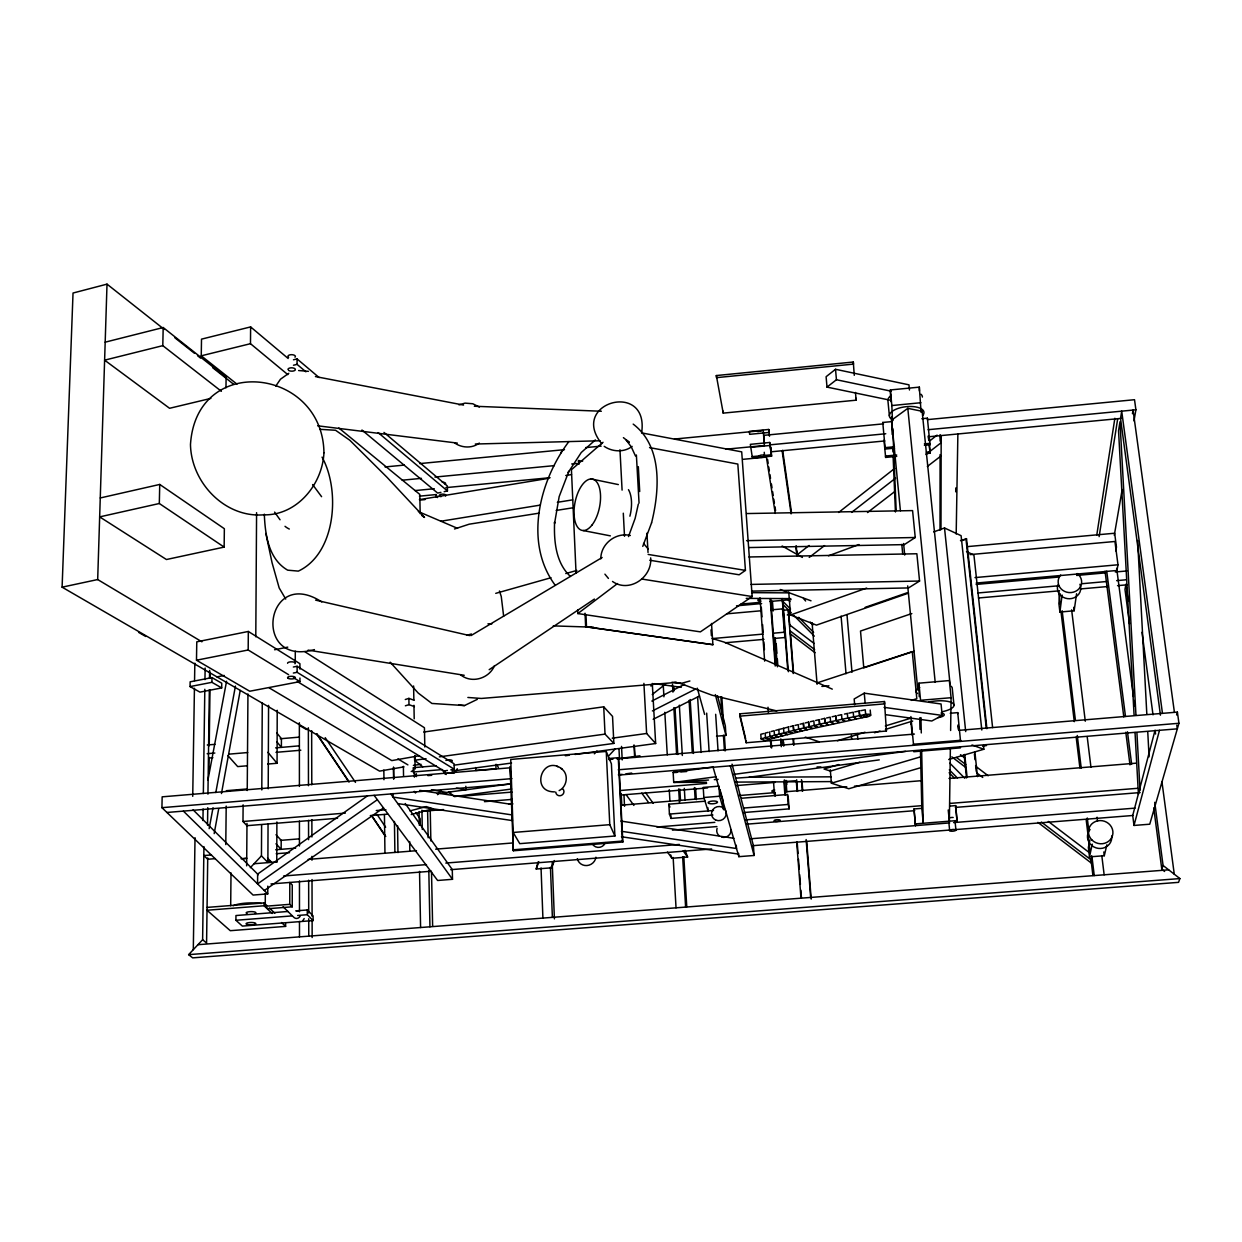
<?xml version="1.0" encoding="UTF-8"?>
<svg xmlns="http://www.w3.org/2000/svg" width="1242" height="1242" viewBox="0 0 1242 1242"><rect width="100%" height="100%" fill="white"/><g stroke="black" fill="none" stroke-linecap="round" stroke-linejoin="round"><path stroke-width="1.5" d="M292.243 906.815L289.759 904.331L289.79 882.457L292.258 885.003L292.243 906.815L267.822 908.725L265.26 906.256L265.307 893.51M295.27 662.234L295.285 651.181M940.023 530.039L940.085 454.588M940.101 441.05L940.101 434.638M276.764 861.87L276.888 821.971M267.682 764.063L277.059 763.271L277.214 710.269M272.153 913.491L264.065 905.76L206.979 910.246L230.282 930.693L285.613 926.392L285.613 923.629M940.986 529.651L941.172 435.569M510.245 767.789L162.159 796.836L161.926 807.673L253.089 895.063L267.76 893.898L267.791 886.136M268.055 823.679L267.884 862.476L261.457 855.862L261.612 824.843M268.21 788.763L268.567 705.347M639.708 491.537L638.326 466.682M255.79 636.804L256.582 512.682M261.798 789.943L262.264 702.677M264.065 905.76L264.08 902.918L207.026 907.405M288.625 674.701L248.183 649.985L248.322 631.464L196.779 641.835L196.484 660.216L249.72 691.235L299.943 681.61L299.943 678.039M287.818 374.618L250.48 343.692L250.62 326.91L201.515 339.144L201.251 355.817L236.974 384.135M246.661 865.845L246.987 823.368M247.236 790.533L247.95 693.983M295.705 910.867L307.271 909.967L313.093 915.882L313.108 920.586L242.361 926.097L235.902 920.275L235.949 915.54L288.004 911.473M337.545 818.261L246.972 825.682L242.982 821.49L243.121 804.847M225.78 844.56L226.199 806.074M230.686 905.744L231.012 872.893M221.697 687.928L221.744 683.224L211.978 677.589L190.135 681.842L190.057 686.578L199.946 692.136L221.697 687.928L211.916 682.324L190.057 686.578M224.15 547.101L159.318 503.507L99.671 516.889L166.444 559.521L224.15 547.101L224.352 528.719L159.737 484.442L100.26 497.964M225.982 387.815L226.106 377.32L163.183 327.531L105.182 342.171M202.958 820.558L203.114 808.977M203.346 793.529L204.821 689.279M204.961 679.638L205.132 668.056M1154.734 802.332L1163.071 865.472L1179.9 878.575L1178.549 882.348L192.665 957.861L188.629 954.648L202.617 939.728L203.936 846.594M207.523 825.076L207.756 807.688M207.942 794.15L209.355 689.745M209.51 678.148L209.619 670.416M207.725 857.943L206.576 943.02L202.617 939.728M208.873 772.866L209.075 757.387M209.23 745.79L209.991 689.714M210.146 678.116L210.224 672.31M211.916 682.324L211.978 677.589M950.378 747.87L949.354 821.195L948.22 809.986M950.627 730.498L951.077 697.709L949.338 680.569L918.909 683.178L919.22 696.653M192.727 796.339L194.435 688.27M194.559 680.554L194.839 663.181M193.302 949.664L195.025 837.698M955.735 491.816L955.781 487.951M956.185 534.029L957.877 433.97M159.318 503.507L159.737 484.442M221.386 391.292L162.795 345.649L163.183 327.531M955.672 805.608L957.147 822.297L955.672 805.608L949.99 806.074M957.722 713.762L957.737 712.629L950.254 713.265M960.423 746.799L960.392 747.87L913.77 751.721L913.739 750.665M201.903 641.803L97.683 579.548L107.014 284.139L73.03 293.034L62.1 587.171L379.586 771.127L403.945 766.857M651.569 522.882C659.58 490.543 662.824 446.639 633.187 424.112M1060.063 593.785L1058.852 603.317L1059.907 612.042L1074.144 610.785L1076.581 593.738M1059.907 612.042L1062.096 595.027M650.668 557.875C652.392 577.39 629.182 593.319 612.508 581.458M1096.764 535.147L1114.866 418.259M1099.123 536.637L1117.707 418.709M641.679 432.464C649.085 380.052 568.386 402.656 601.733 443.673M600.817 558.838C600.631 543.949 615.877 531.995 630.331 535.488M1132.44 413.71L1133.061 410.062L1174.42 712.38M1114.291 535.271L1122.178 489.519M1133.993 420.914L1135.902 409.798L1134.52 399.707L927.914 419.579M1115.782 550.889L1116.465 547.07L1114.648 533.237L967.828 546.573M970.002 554.6L1114.928 541.481L1117.986 564.784L1116.946 570.482L976.165 583.057M214.183 833.63L218.685 808.821M221.464 793.545L240.218 690.459M209.153 828.662L213.019 807.75M215.813 792.536L235.437 686.065M207.926 780.1L226.572 681.237M1089.917 840.104L1088.365 847.463L1089.498 856.871L1104.293 855.722L1106.886 844.793M1089.498 856.871L1092.246 844.141M1037.877 822.375L1091.671 863.314L1091.64 855.847M638.31 504.143L635.143 518.349L628.499 536.591M538.019 861.995L536.202 869.027L551.681 867.801L553.047 862.522M958.886 730.358L1177.4 712.116L1178.937 723.279L1149.75 824.207L1133.993 825.449L1159.485 730.312M1176.609 714.942L1177.4 712.116M1164.608 871.48L1161.813 869.307L1163.071 865.472M651.569 522.851L642.766 546.371M536.202 869.027L538.826 861.793M551.681 867.801L554.351 860.551M568.867 441.593C539.261 480.732 523.751 542.894 555.081 585.06M560.67 453.128L561.726 451.265M494.518 665.603C489.332 678.458 471.82 683.845 460.813 674.98M302.955 920.508L304.181 918.568M275.786 386.076L280.444 379.245L288.781 373.314M437.572 794.694L441.05 790.114M453.827 773.347L457.304 768.767M594.375 753.816L596.952 750.975M608.596 756.021L615.163 748.942M250.325 867.692L261.457 855.862M578.073 461.061L582.684 461.046M603.038 442.292L571.429 469.709L576.055 573.292M909.47 389.988L908.958 384.834L835.524 369.293L826.101 376.714L827.001 387.1L890.887 400.343M652.252 694.511L665.805 683.845M838.629 512.465L894.675 468.436M929.513 441.081L937.073 435.119M827.001 387.1L836.44 379.741L891.135 391.183M650.839 686.019L653.835 683.674M809.101 545.486L796.96 554.941L796.231 545.781M851.593 512.403L895.622 478.139M925.973 454.51L941.157 442.68L940.458 436.066M809.225 557.41L824.564 545.595M867.506 512.542L895.109 491.289M927.324 466.48L941.126 455.861M577.67 609.729L577.841 613.564L617.491 583.554M559.148 790.595C567.439 786.683 569.1 773.083 560.825 768.363M585.029 613.237L585.65 626.729L712.908 644.691L711.511 623.468M595.384 439.901L581.24 452.523L568.184 472.519L568.883 471.246L559.164 496.614L554.569 523.425L554.6 522.013C553.808 540.907 555.717 562.89 570.451 576.459M632.131 446.39C624.167 452.554 612.368 452.01 604.217 446.359M950.083 684.42L922.138 411.304L907.809 408.339L891.601 420.184L900.403 510.741M479.319 443.083C472.317 448.471 461.946 448.114 454.82 443.052M367.772 795.641L257.637 874.089L257.575 883.916L377.351 799.708M649.55 447.601L737.826 464.073L745.433 570.388L739.145 574.782L649.737 560.235M264.298 890.514L383.499 807.952M641.54 432.884L741.707 451.871L752.171 596.548L700.379 631.867L577.841 613.564M489.177 669.686L594.406 599.063M712.908 644.691L585.65 626.729M746.566 513.567L912.575 510.602L915.245 537.507L904.316 544.617L749.19 547.551M748.957 556.99L916.86 553.761L919.561 581.039L908.523 587.932L751.55 591.114M470.982 635.593L602.137 557.503M885.825 714.709L931.795 720.997L942.197 715.408L941.063 703.997L864.261 693.16L854.17 698.982L854.667 704.742M651.848 701.062L684.59 684.295M652.392 710.936L695.567 689.062M653.168 719.289L699.494 696.032M411.211 771.515L414.285 770.009M390.174 662.188L418.181 693.02L431.89 703.453L464.477 705.565L477.347 699.339M828.445 555.795L858.998 544.555M933.673 531.918L944.525 527.974L961.106 535.69L981.801 730.017M960.485 540.549L966.54 538.873L986.909 728.65M961.075 540.829L966.54 538.873M788.748 592.046L790.549 614.992L866.668 588.071M865.146 607.369L907.048 592.807M908.461 593.148L816.444 625.114L790.549 614.992M911.814 613.564L860.504 631.045L863.78 667.839L914.128 651.289M816.677 683.038L912.249 651.6L916.813 698.672L911.333 700.395M454.51 528.983L469.197 524.186L539.152 513.148M405.28 699.525L408.882 698.377L414.285 700.317M405.373 705.798L408.991 704.664L414.393 706.589M837.372 740.76L865.053 732.221M885.344 725.965L911.24 718.062M874.539 732.764L879.988 731.088M885.437 729.411L912.699 721.028M838.738 764.56L824.005 769L830.386 771.065L859.837 762.246M830.277 769.73L831.395 783.205L920.493 756.859M920.943 767.649L848.783 788.748L831.395 783.205M948.702 759.53L983.85 749.252L983.447 745.402M458.966 404.845L465.067 403.122L472.783 403.759L479.412 407.081M495.744 593.35L551.029 577.716M565.762 573.556L576.831 570.435M314.412 649.597C251.443 667.622 265.229 565.188 321.787 601.935M466.697 635.314L471.448 633.994M689.9 680.989L681.858 683.224L671.984 682.231M821.878 686.422L828.957 685.817M763.69 733.525L760.787 734.301L761.113 738.85L765.072 740.496L773.828 738.152L769.947 736.49L765.491 737.67L769.388 739.332L765.476 737.67L761.113 738.85M409.969 810.917L426.223 806.57L432.868 808.775L411.242 814.535M768.13 732.33L765.165 733.122L765.476 737.67M771.142 731.522L774.154 730.731L774.496 735.28L778.315 736.972L787.614 734.581L783.888 732.858L769.962 736.475L773.813 738.152L778.346 736.972L774.496 735.28M775.722 730.312L788.36 727.067M783.919 732.858L798.653 729.194L802.192 730.964L807.222 729.753L803.745 727.967L798.668 729.194L802.161 730.979L787.583 734.596L783.919 732.858L783.562 728.293M162.795 345.649L104.607 360.164L169.58 408.292L210.876 398.403M790.021 726.663L793.281 725.84L793.669 730.42L797.209 732.19L793.638 730.42L793.281 725.84M201.251 355.817L250.48 343.692M794.973 725.421L798.28 724.614L798.653 729.194M800.003 724.195L803.388 723.372L803.745 727.967L807.191 729.768L868.329 716.432L865.658 714.429L865.239 709.787L860.737 710.703M293.469 359.776L297.055 358.907L319.163 377.584M293.469 365.226L297.071 364.372L305.905 371.808M805.127 722.953L808.573 722.13L808.961 726.725L812.315 728.542L808.93 726.725L803.776 727.952L803.419 723.372M810.343 721.711L813.852 720.888L814.209 725.499L817.531 727.331L814.209 725.499L808.961 726.725M815.652 720.469L819.208 719.646L819.58 724.257L822.825 726.12L819.58 724.257L814.24 725.483M821.04 719.242L824.657 718.404L825.045 723.015L828.243 724.893L825.076 723.015L824.688 718.404M825.045 723.015L819.611 724.241L819.239 719.646M826.535 718L830.199 717.177L830.587 721.788L833.692 723.682L830.587 721.788L825.076 723.015M832.093 716.758L835.835 715.935L836.254 720.546L839.25 722.456L836.223 720.546L830.619 721.773M440.91 492.375L437.634 493.074L361.95 430.027M444.17 491.661L447.446 490.947L447.337 485.979L383.98 432.418M837.76 715.516L841.548 714.693M62.1 587.171L97.683 579.548M859.231 710.998L859.635 715.64L862.321 717.628L859.604 715.64L847.774 718.078L850.615 720.034L847.743 718.078L841.967 719.304L844.886 721.245L841.936 719.32L836.254 720.546L835.835 715.935M844.467 714.072L847.339 713.467M848.845 713.156L853.223 712.225L853.658 716.851L856.421 718.839L853.627 716.867M854.744 711.914L859.2 711.014L859.604 715.64M859.635 715.64L865.658 714.429M196.484 660.216L248.183 649.985M274.575 649.752L287.756 647.144M216.931 676.89L224.243 675.462M293.345 667.016L297.117 666.286L454.106 763.799L454.246 769.217L450.815 769.823M293.345 673.04L297.117 672.31L454.246 769.217M419.454 755.71L391.789 760.601L269.281 687.928M447.399 770.413L443.968 771.003L297.319 681.532M419.377 499.641L548.685 478.325M565.793 475.515L571.491 474.568M440.879 521.221L540.161 505.121M557.347 502.327L572.624 499.858M556.168 510.446L573.183 507.761M423.708 732.035L603.721 706.822L612.539 716.386L613.858 743.415L454.293 765.134M414.549 756.409L414.626 760.244L426.037 758.676M439.373 756.844L605.025 734.115L613.858 743.415M413.384 765.351L421.038 764.311M612.213 738.183L646.632 733.479L655.652 743.523L574.968 754.453M452.01 771.111L511.564 763.038M565.358 755.757L569.193 755.229M616.995 758.878L639.956 755.804M713.312 767.028L673.148 772.446L673.723 782.429L706.527 782.258M715.873 776.778L673.723 782.429L708.499 780.038M733.122 774.48L905.542 751.394M510.198 783.904L446.437 792.412L431.471 789.788M511.626 789.012L454.463 796.603L448.874 792.086M618.345 774.837L622.164 774.325M625.968 773.828L631.681 773.067M735.543 778.175L749.066 777.244L879.274 759.887M982.655 746.085L986.49 745.573M716.355 375.55L853.301 362.027L853.487 364.108L716.494 377.646L716.355 375.55L723.217 413.12L856.095 400.188L855.49 392.456M890.824 401.585L890.328 389.957L919.328 387.131L921.083 412.328M892.486 421.054L891.849 405.544L920.927 402.718M768.705 429.468L749.407 431.331L749.625 434.327L768.938 432.464L768.705 429.468L769.512 436.221M385.051 466.945L404.349 465.082M419.78 463.592L564.489 449.651M585.727 447.601L601.159 446.111M674.468 439.047L763.225 430.493L764.373 445.521L725.84 449.216M882.814 423.91L882.752 422.466L892.051 421.581M921.828 418.709L927.401 418.181L930.01 444.776L924.405 445.319M883.512 423.848L763.783 435.352L764.42 443.689M884.801 440.941L771.142 451.793L769.714 442.478L750.354 444.341L752.404 458.003L771.577 456.171L770.894 447.337M770.319 444.807L885.763 433.753M928.1 429.701L1135.902 409.798M402.175 480.204L421.442 478.356M434.933 477.068L554.382 465.626M571.724 463.965L577.499 463.421M750.587 447.353L769.947 445.49L771.577 456.171M929 436.734L1121.464 418.352M752.171 456.621L759.84 455.892M763.69 455.519L771.36 454.789M414.999 490.574L434.296 488.727M445.862 487.625L550.082 477.704M743.042 459.323L766.205 457.118M894.504 446.747L885.158 447.632L885.22 449.045L894.551 448.16M924.39 443.891L929.994 443.363L930.01 444.776M419.423 496.163L436.035 494.58L437.448 497.561M421.348 499.952L425.043 499.595M896.693 454.991L885.562 456.031L885.639 457.429L896.74 456.373M926.361 452.166L930.072 451.824L929.28 444.108M926.377 453.563L930.072 453.221L930.072 451.824M974.986 577.592L1117.986 564.784M740.869 604.078L760.166 602.354M769.807 601.501L791.014 599.607M736.522 605.817L761.641 603.565M976.15 584.423L1059.255 577.002M1076.643 575.45L1105.628 572.857M1115.3 571.988L1126.898 570.963M726.601 613.843L761.33 610.753M770.971 609.884L782.538 608.859L783.438 614.247M782.708 610.334L788.654 609.806M977.733 592.993L1058.758 585.774M1081.922 583.724L1106.995 581.489M1116.636 580.635L1126.292 579.781M787.273 614.961L791.138 614.619M978.479 597.992L1059.597 590.804M1080.835 588.91L1107.88 586.519M1117.536 585.65L1127.193 584.796M712.955 638.512L763.116 634.088M772.772 633.249L784.339 632.225L785.223 637.488L773.626 638.512M725.328 642.751L763.97 639.366M207.274 744.998L214.959 744.331M280.195 738.757L299.384 737.127M207.166 753.692L214.85 753.04M275.631 747.87L299.384 745.837M228.652 754.173L247.686 752.543M209.06 758.024L212.894 757.698M275.972 752.341L300.828 750.23M739.72 713.824L884.459 701.528L884.677 703.857L739.875 716.137L739.72 713.824L745.635 738.726M951.077 697.709L920.57 700.286L918.909 683.178M247.065 765.802L237.688 766.593L227.969 755.695M716.525 736.195L725.965 735.404L725.328 725.825L717.581 695.846M436.361 765.74L413.229 767.68L413.307 771.996L416.396 776.576L416.349 773.719M606.251 751.426L510.741 759.436L513.163 832.466L519.777 843.66L614.899 836.021L611.39 763.783L606.251 751.426L609.775 824.672L614.899 836.021M739.875 716.137L746.209 742.747L886.415 731.026L884.459 701.528M413.307 771.996L442.23 769.574L445.148 774.17L445.086 771.313M608.611 758.505L618.268 757.698L618.687 758.738L622.847 842.014L513.35 850.77L510.043 766.733L511.114 783.205M226.355 790.688L247.406 788.934M608.859 759.561L612.896 759.219M618.532 758.753L914.407 734.069M427.9 775.613L431.735 775.287M161.926 807.673L511.89 778.625M618.221 769.807L1178.937 723.279M166.94 812.47L510.819 784.013M618.997 775.055L1177.323 728.837L1176.811 725.142M437.091 793.622L450.582 792.505M461.698 796.231L511.968 792.086M242.982 821.49L345.354 813.091M376.264 810.545L385.92 809.753M484.427 801.664L511.471 799.444M619.649 790.564L706.574 783.423M370.318 815.575L387.659 814.147M422.358 811.305L443.549 809.567M509.08 804.195L512.946 803.884M620.876 795.035L707.598 787.925M736.522 785.565L775.07 782.398M784.696 781.622L796.262 780.675M719.615 796.231L718.963 786.139L703.22 787.428L703.857 797.504L719.615 796.231L723.527 809.691L722.875 799.77L719.941 789.539M620.984 805.189L703.95 798.42M738.695 795.594L775.35 792.598M784.991 791.822L846.749 786.776M854.465 786.155L921.999 780.644M949.012 778.439L1136.166 763.178M712.924 815.031L671.022 818.416L669.422 814.069L668.864 804.164L705.208 801.199M741.567 798.249L787.49 794.507L788.375 798.979L789.136 808.868L743.415 812.563M280.335 840.384L299.431 838.847M669.422 814.069L713.498 810.498M744.16 808.014L788.235 804.443L789.136 808.868M211.45 854.946L203.812 855.567L207.709 859.262L215.316 858.641M275.693 849.761L295.612 848.146M513.163 832.466L609.775 824.672M276.205 853.735L289.526 852.664M241.088 858.719L246.894 858.253M656.909 827.001L714.818 822.344M745.697 819.86L921.331 805.716M950.285 803.388L1137.517 788.313M914.003 808.961L915.478 825.619L914.003 808.961L921.58 808.356M254.036 863.749L277.23 861.886M308.14 859.402L416.458 850.692M435.647 849.155L512.93 842.945M672.434 830.137L716.882 826.567M746.706 824.176L914.795 810.669M955.362 807.409L1140.125 792.567M512.791 849.838L622.428 841.051L622.847 842.014M915.416 823.896L957.194 820.558M283.595 875.998L426.472 864.603M445.785 863.066L679.405 844.451M750.851 838.754L949.726 822.903M953.592 822.592L1135.079 808.123M270.973 883.947L431.393 871.216M450.722 869.679L711.635 848.954M752.233 845.724L951.294 829.92M955.16 829.609L1132.983 815.482M667.466 852.059L671.953 858.269L687.618 857.042L685.103 850.304M405.218 803.527L452.274 869.555L452.507 879.305L437.619 880.485L374.09 795.33M713.11 767.261L738.85 856.669L754.096 855.474L753.413 845.631L732.019 764.156M265.26 906.256L289.759 904.331M235.902 920.275L291.854 915.913M297.645 915.463L307.286 914.717L313.108 920.586M197.959 944.696L1168.675 869.835M188.629 954.648L1179.9 878.575M676.471 682.432L481.337 698.454L467.877 697.461M676.999 772.182L673.148 772.446L676.999 772.431M680.864 771.919L686.64 771.515M714.29 779.634L718.155 779.371M600.057 440.77L475.313 444.031M750.944 584.423L919.561 581.039M746.582 540.658L915.245 537.507M817.05 766.951L820.853 766.935M749.066 777.244L831.224 776.824M735.481 782.103L831.969 781.591M751.627 592.667L788.344 592.869M746.24 598.38L790.766 598.613M487.966 623.81L491.801 623.934M553.249 625.89L593.552 627.194M474.351 406.243L601.345 411.242M319.955 429.328L335.557 430.26L349.778 440.211L387.085 477.363L424.516 517.433L421.643 515.399M298.608 370.535L308.451 371.342M562.222 769.124C542.242 753.599 529.744 792.21 554.584 791.868M458.903 704.928L464.477 705.565M317.642 425.804L457.32 443.083M674.825 682.417L680.585 683.209M654.441 683.659L681.253 687.323M884.056 707.35L942.197 715.408M397.782 803.59L512.496 820.605M621.466 836.751L738.09 854.046M512.046 814.923L393.093 797.1L393.046 793.498M621.388 831.286L736.506 848.534L736.273 845.212M419.765 790.393L511.704 804.412M620.891 821.071L733.913 838.303M641.85 579.051L752.171 596.548M308.125 650.125L464.229 675.275M648.138 554.429L745.433 570.388M456.373 788.127L465.905 789.803L465.812 786.279M315.437 376.559L463.53 405.078M583.15 530.551L610.365 535.861M591.192 478.946L618.345 484.582M315.623 600.134L469.662 635.593M776.871 710.936L711.961 695.178L678.598 682.805M712.023 638.419L724.474 642.207L832.295 689.124M805.282 737.111L819.285 741.831M971.974 744.967L983.85 749.252M780.255 589.515L811.01 600.802M418.368 511.58L457.537 528.347M779.153 734.084L782.926 735.776L779.169 734.069L778.827 729.504M966.493 551.603L973.93 555.019L992.606 727.61M788.717 731.647L792.38 733.385L788.748 731.631L788.391 727.067M556.82 766.174L557.891 766.764M782.149 545.983L802.379 557.425M138.623 632.364L145.718 636.478M300.812 726.26L306.479 729.535M397.921 758.924L407.904 764.886M293.469 677.666L299.943 681.61M248.322 631.464L299.927 663.694L299.927 669.065M305.082 651.895L424.438 727.734L424.826 747.016M789.477 624.757L814.131 643.48M960.485 754.701L965.112 758.21M975.886 766.407L988.213 775.769M1048.295 821.428L1089.902 853.037M814.612 649.535L789.943 630.765L790.471 634.01L815.062 652.733M956.511 757.496L965.764 764.529M976.554 772.741L982.732 777.445M1041.339 822.033L1092.23 860.753M951.822 756.859L965.655 767.385M107.014 284.139L164.332 329.456M174.889 337.808L194.513 353.318M197.525 355.693L200.536 358.084M212.615 367.632L233.729 384.321M623.406 437.65L629.259 442.338L626.775 440.336M414.626 760.244L422.746 766.857M338.802 427.978L419.796 494.409L420.184 513.707M378.158 432.62L447.446 490.947M250.62 326.91L288.191 358.503M281.577 922.527L285.613 926.392M264.08 902.918L266.782 905.496M269.467 908.088L274.855 913.274M183.381 811.104L267.76 893.898M283.052 906.707L294.106 917.574A3.943 3.648 -44.4 0 0 300.3 915.866M193.069 809.8L258.289 874.741M787.242 598.815L789.959 601.547M810.281 622.102L812.998 624.835M949.866 763.193L964.77 778.268M790.549 609.077L782.398 600.833L782.988 604.435L791.17 612.71M798.684 617.321L813.619 632.426M949.307 769.807L957.458 778.051M793.886 615.473L814.317 636.152M949.136 772.726L954.57 778.253M267.542 858.051L271.486 862.134M275.988 843.784L281.158 849.311L281.189 840.322L276.019 834.717M803.45 598.458L805.639 601.004M267.853 752.31L277.059 763.271M643.542 543.422L648.246 549.088M604.916 574.146L608.425 578.43M276.873 741.831L281.391 747.373L281.422 738.664L276.888 733.059M625.937 439.699L631.293 446.903L635.469 455.985M312.611 484.566L321.585 496.691M390.811 793.948L452.507 879.305M626.061 794.585L633.901 805.453M641.803 793.11L648.51 802.472M683.147 850.801L687.618 857.042M645.421 792.474L653.199 803.341M274.591 512.108L280.04 519.777M415.822 812.578L420.184 818.742L420.293 824.564M325.202 737.686L355.491 782.382M377.025 814.41L385.641 827.219M316.772 733.68L348.039 780.255M371.746 815.59L385.765 836.471M316.586 733.82L349.033 782.149M371.746 815.994L384.725 835.323M322.066 457.149C340.401 490.078 336.178 553.358 298.328 571.118L287.678 570.171C268.381 559.071 265.136 534.402 264.313 514.157M285.722 599.063L279.171 587.932L272.06 562.719L265.866 533.486M496.66 764.482L498.415 767.587M670.696 854.915L671.953 858.269M668.864 804.164L669.919 807.098M499.455 590.99L501.256 596.471L503.647 616.203M703.857 797.504L708.049 810.948L707.831 807.642M697.29 688.177L704.649 714.461M730.327 765.848L754.096 855.474M715.33 694.588L725.965 735.404M767.572 459.416L768.161 463.204M768.751 466.992L769.341 470.78M769.947 474.568L770.537 478.356M771.422 484.038L772.027 487.827M772.617 491.615L773.207 495.403M773.797 499.191L774.403 502.963M774.992 506.752L775.582 510.54M766.252 456.14L775.272 513.412M782.677 450.287L791.558 512.899M796.991 551.184L797.504 554.786M782.118 450.753L791.107 513.877M795.749 546.402L797.1 555.966M1162.465 713.374L1121.697 411.149L1120.532 418.445L1160.447 715.159M1142.003 632.271L1153.011 714.833M1155.572 734.038L1155.06 730.203L1132.704 815.513L1133.993 825.449M1161.984 782.041L1174.28 874.197M1128.248 601.407L1125.966 584.19L1124.973 589.36L1129.521 623.872M1153.74 807.952L1161.813 869.307M1116.667 568.339L1133.418 696.467M1133.915 700.302L1134.676 706.03M1106.715 571.149L1125.485 716.463M1127.457 731.771L1131.648 764.265M1105.038 571.211L1123.808 716.929M1125.795 732.268L1129.987 764.87M1073.709 607.307L1074.144 610.785M1103.828 851.95L1104.293 855.722M1071.629 609.869L1085.291 721.214M1087.185 736.584L1090.957 767.292M1097.074 817.205L1097.555 821.055M1101.794 855.614L1104.154 874.803M1062.143 610.707L1075.401 720.096M1077.264 735.466L1081.223 768.084M1087.278 817.997L1088.66 829.501M1091.92 856.375L1094.249 875.579M1091.066 858.424L1091.671 863.314M1058.479 590.897L1060.109 604.357M1061.041 612.042L1074.299 721.664M1076.162 737.049L1079.888 767.804M1086.176 819.736L1089.902 850.491M1091.066 860.116L1092.913 875.501M965.95 538.593L986.303 728.417M974.861 751.658L977.485 776.607M974.411 753.972L975.017 759.747M975.622 765.522L976.228 771.298M944.525 527.974L965.702 731.6M964.723 754.422L967.114 777.445M964.134 754.826L966.524 777.911M957.737 712.629L960.563 741.396L960.594 740.31L913.538 744.222L913.569 745.293L910.883 716.572M928.488 436.408L928.876 440.258M958.156 724.816L958.731 730.312M928.302 435.895L928.69 439.746M929.094 443.596L930.072 453.221M958.141 725.902L958.513 729.566M953.996 705.301L952.257 688.301A18.164 5.915 -5.4 0 0 950.906 686.143M955.067 821.536L955.936 830.091A3.152 0.854 -5 0 1 951.217 831.208A3.152 0.854 -5 0 1 951.248 829.718A3.152 0.854 -5 0 1 955.936 830.091M907.809 408.339L935.195 682.246M948.81 822.033L949.664 830.587M890.328 389.957L891.849 405.544M903.586 543.499L904.704 555.05M907.7 585.882L917.807 689.931M889.381 415.868L887.89 400.39A17.341 7.545 -6.5 0 1 891.259 395.422M901.801 544.431L902.701 553.87M882.752 422.466L885.22 449.045M883.978 440.134L885.639 457.429M912.202 735.28L911.116 723.217L911.147 724.303M855.909 398.154L856.095 400.188M886.214 728.759L886.415 731.026M870.207 710.02L870.673 715.221A3.695 1.18 -4.8 0 1 864.96 716.572A3.695 1.18 -4.8 0 1 865.348 714.492A3.695 1.18 -4.8 0 1 870.673 715.221M835.524 369.293L836.44 379.741M864.261 693.16L865.115 702.817M846.997 614.806L851.996 672.248M857.337 733.525L857.834 739.269M841.082 616.125L846.035 673.723M851.329 735.171L851.67 739.006M847.37 713.451L847.743 718.078M841.579 714.693L841.936 719.32M812.082 622.692L817.096 684.295M808.573 722.13L808.93 726.725M789.943 626.418L788.251 609.838L793.203 673.537M790.549 634.15L793.56 672.822M802.006 781.14L802.751 790.812M806.679 841.098L811.197 899.115M801.478 779.697L802.379 791.278M806.136 839.545L810.653 897.438M783.128 604.124L788.344 671.705M793.56 739.285L793.995 745.076M796.681 779.821L797.581 791.418M782.227 598.566L787.723 669.795M793.064 739.099L793.498 744.874M796.324 781.451L797.069 791.076M769.714 442.478L769.947 445.49M782.538 608.859L784.339 632.225M797.162 841.859L798.047 853.456M798.482 859.247L799.227 868.919M799.677 874.725L800.407 884.397M800.857 890.188L801.447 897.919M796.712 842.231L800.981 898.183M764.249 452.274L764.529 455.954M776.188 643.62L776.918 653.261M777.352 659.052L777.787 664.843M783.624 742.048L783.919 745.914M786.543 780.659L786.838 784.525M787.49 794.507L788.235 804.443M772.446 601.376L773.176 611.002M775.21 637.938L777.399 666.814M782.91 739.937L783.345 745.712M785.969 780.364L786.838 791.899M770.708 598.597L775.645 664.175M781.311 739.409L781.746 745.184M784.354 779.898L785.518 795.33M770.164 598.784L775.225 666.023M780.706 739.006L781.28 746.69M783.888 781.265L784.897 794.709M761.299 607.214L762.014 616.855M762.588 624.571L763.147 632.271M763.861 641.912L764.435 649.628M771.251 742.188L771.67 747.963M774.946 792.318L775.225 796.169M853.301 362.027L854.263 375.332M759.98 597.775L764.653 661.132M768.037 707.226L768.456 712.986M770.444 739.875L771.003 747.544M773.549 782.118L774.542 795.563M769.636 731.926L769.947 736.49M723.077 411.086L723.217 413.12M746.054 740.496L746.209 742.747M738.617 853.394L738.85 856.669M721.804 696.84L723.589 723.807M724.365 735.373L725.39 750.789M720.872 696.824L722.021 714.119M723.418 735.248L724.443 750.618M711.014 629.865L711.387 635.64M715.671 714.305L718.062 750.82M706.667 713.125L709.135 751.612M697.6 696.871L701.093 752.435M690.164 699.541L693.486 753.444M695.613 788.111L696.327 799.662M689.093 700.457L692.291 752.699M694.433 787.537L695.147 799.149M679.343 705.177L682.339 755.478M684.311 788.36L685.01 799.972M673.785 687.043L674.018 690.894M675.043 708.235L677.775 754.499M679.824 789.198L680.507 800.764M683.814 856.654L686.764 906.769M672.496 684.373L672.947 692.12M673.863 707.614L676.595 754.096M678.66 788.949L679.452 802.518M682.65 856.732L685.615 907.095M663.259 685.18L663.927 696.793M664.812 712.287L667.264 754.872M669.267 789.726L669.935 801.338M670.82 815.14L671.022 818.416M673.148 857.492L676.036 907.824M646.942 533.16L648.029 552.488M652.298 683.457L655.652 743.523M1135.964 715.252L1119.989 421.768L1118.545 430.819L1134.086 715.113M1136.911 732.64L1140.063 790.564M1135.033 732.516L1138.417 794.399M636.385 454.991L639.056 503.134M643.899 683.348L646.632 733.479M1137.61 540.472L1146.832 714.352M1147.748 731.74L1149.083 756.859M619.96 449.744L622.087 490.109M623.298 513.194L624.509 536.265M634.445 746.1L635.05 757.449M633.994 744.905L634.584 756.269M621.528 746.411L622.211 759.933M623.95 794.678L624.54 806.275M618.997 749.112L619.479 758.769M621.217 793.529L621.792 805.127M618.268 757.698L622.428 841.051M603.721 706.822L605.025 734.115M578.881 460.363L579.051 464.213M585.945 614.542L586.472 626.108M891.477 417.079L892.206 434.498M892.765 448.067L892.936 451.933M893.091 455.814L895.451 511.983M892.812 428.8L896.165 510.214M552.224 862.817L554.398 918.894M550.439 867.195L552.38 917.372M541.046 867.941L542.909 918.102M511.626 798.653L512.325 819.875M512.837 835.323L513.35 850.77M495.837 764.389L495.977 768.782L475.764 770.459L475.686 767.54M919.701 717.829L919.98 729.38M920.462 750.572L921.812 808.34L923.241 823.275L921.657 750.246M436.035 494.58L436.097 497.235M920.943 717.581L921.285 732.951M430.229 809.908L430.865 840.958M431.517 871.993L432.635 926.315M427.605 810.653L428.148 837.76M428.816 870.658L429.949 926.811M421.923 810.172L422.296 829.439M419.051 811.709L419.315 825.262M419.532 871.403L420.588 927.526M919.328 387.131L919.391 390.966M413.602 685.988L413.85 699.494M413.959 705.285L414.207 718.808M414.875 755.478L415.123 769M414.347 773.58L414.409 777.15M408.882 698.377L408.991 704.664M409.658 841.548L409.829 851.236M403.386 766.361L403.541 776.017M397.549 825.666L397.968 852.617M393.621 767.308L393.792 778.92M394.428 821.474L394.894 852.431M393.435 767.292L393.605 778.858M383.84 770.071L383.964 779.728M384.43 814.55L384.958 853.223M927.401 418.181L927.417 419.625M311.649 730.653L311.789 784.804M311.866 819.596L311.913 836.999M311.959 856.343L311.959 860.209M312.006 879.538L312.099 916.27M312.115 920.151L312.146 937.539M308.358 727.781L308.466 785.658M308.544 820.388L308.575 839.685M308.653 880.205L308.715 913.01M308.73 918.785L308.761 936.158M307.271 909.967L307.286 914.717M299.369 722.766L299.415 786.419M299.431 821.133L299.446 846.035M299.462 880.935L299.477 911.799M299.477 921.44L299.493 936.872M297.055 358.907L297.071 364.372M297.117 666.286L297.117 672.31M595.927 857.213A9.563 9.144 -29.5 0 1 577.313 858.688M1111.683 835.99A12.218 11.473 16.4 0 1 1096.298 847.944A12.218 11.473 16.4 0 1 1090.072 829.501M1079.919 584.283A11.69 10.681 5 0 1 1069.61 598.753A11.69 10.681 5 0 1 1057.842 584.935M1077.202 573.54A11.768 10.743 4.8 0 1 1079.096 588.677A11.768 10.743 4.8 0 1 1062.562 590.167A11.768 10.743 4.8 0 1 1060.715 575.015M247.158 913.646A4.89 1.242 -0.6 0 1 247.562 912.016A4.89 1.242 -0.6 0 1 254.005 911.83A4.89 1.242 -0.6 0 1 255.262 913.429M242.268 858.874A20.384 5.527 -0.5 0 1 246.04 858.455M267.589 860.287A20.384 5.527 -0.5 0 1 271.066 862.212M233.201 905.713A20.524 5.216 -0.6 0 1 261.363 903.493M731.057 829.889A7.188 6.909 -15.2 0 1 721.571 837.077M719.149 835.757A7.188 6.909 -15.2 0 1 717.115 828.352M605.382 842.604A7.157 6.831 -27.6 0 1 592.279 843.66M296.791 910.898A3.943 3.648 -44.4 0 1 298.251 911.085M562.642 788.779A4.13 3.897 -27.8 0 1 561.586 795.315A4.13 3.897 -27.8 0 1 555.795 792.132M289.308 529.03A23.955 21.052 -33.8 0 1 285.023 526.313M757.899 431.642A2.763 1.18 -4.7 0 1 760.849 431.098M917.512 693.533A18.164 5.915 -5.4 0 1 919.732 687.447M928.845 702.009A18.211 5.806 -5.4 0 1 952.614 703.158A18.211 5.806 -5.4 0 1 942.771 711.604M950.037 817.733A3.136 0.869 -5 0 1 953.173 817.484M893.153 420.06A17.388 7.468 -6.4 0 1 893.759 410.326A17.388 7.468 -6.4 0 1 915.82 406.941A17.388 7.468 -6.4 0 1 922.697 415.527M921.021 394.273A17.341 7.545 -6.5 0 1 922.387 397.052M941.048 713.032A7.592 2.391 -5.3 0 1 944.091 715.268A7.592 2.391 -5.3 0 1 938.021 717.628M628.468 489.658A26.004 12.668 -78.7 0 1 629.896 516.191M773.58 791.822A3.089 0.916 -4 0 1 771.919 790.937A3.089 0.916 -4 0 1 774.744 790.021M761.082 601.112A2.996 1.102 -4.3 0 1 757.884 600.29A2.996 1.102 -4.3 0 1 760.678 598.939M414.254 791.402A5.636 1.692 -1.3 0 1 415.371 793.033M287.585 663.275A3.881 1.351 -0.1 0 1 292.18 661.846A3.881 1.351 -0.1 0 1 294.944 663.756M445.909 760.461A3.416 1.071 -1.6 0 1 450.551 759.933A3.416 1.071 -1.6 0 1 451.871 761.362M446.251 774.527A3.431 1.056 -1.6 0 1 446.204 773.471M447.446 773.052A3.431 1.056 -1.6 0 1 452.135 773.3M288.625 357.308A3.695 1.708 1.1 0 1 289.091 355.119A3.695 1.708 1.1 0 1 293.842 355.041A3.695 1.708 1.1 0 1 295.006 357.184M287.973 369.557A3.71 1.692 1.1 0 1 292.677 367.88A3.71 1.692 1.1 0 1 294.68 370.52A3.71 1.692 1.1 0 1 288.61 370.395M442.292 482.222A3.276 1.366 -1 0 1 445.148 482.843A3.276 1.366 -1 0 1 445.195 484.209M441.019 496.691A3.276 1.351 -1.1 0 1 439.761 494.875A3.276 1.351 -1.1 0 1 444.217 494.285A3.276 1.351 -1.1 0 1 445.474 496.101M323.945 452.771C322.47 484.396 296.854 515.74 263.475 514.84C224.678 517.883 191.206 482.439 190.476 444.574C196.236 352.557 322.765 367.368 323.945 452.771M1091.92 839.996A12.296 11.551 16.1 0 0 1112.475 835.695A12.296 11.551 16.1 0 0 1097.664 820.838A12.296 11.551 16.1 0 0 1091.92 839.996M247.965 924.685A4.89 1.211 -0.7 0 0 255.805 923.8A4.89 1.211 -0.7 0 0 249.083 922.589A4.89 1.211 -0.7 0 0 247.965 924.685M715.609 819.999A7.359 7.048 -15.4 0 0 726.197 812.998A7.359 7.048 -15.4 0 0 714.802 807.781A7.359 7.048 -15.4 0 0 715.609 819.999M759.7 457.134A2.763 1.164 -4.6 0 0 764.389 456.419A2.763 1.164 -4.6 0 0 761.237 455.1A2.763 1.164 -4.6 0 0 759.7 457.134M591.891 525.18A26.191 12.482 -78.7 0 0 595.756 480.887A26.191 12.482 -78.7 0 0 574.208 508.195A26.191 12.482 -78.7 0 0 591.891 525.18M708.934 803.419A4.735 1.382 -3.5 0 0 717.084 802.751A4.735 1.382 -3.5 0 0 712.411 801.059A4.735 1.382 -3.5 0 0 708.934 803.419M774.542 821.195A3.105 0.885 -3.9 0 0 779.898 820.776A3.105 0.885 -3.9 0 0 776.933 819.689A3.105 0.885 -3.9 0 0 774.542 821.195M288.222 678.38A3.897 1.335 -0.1 0 0 294.944 678.21A3.897 1.335 -0.1 0 0 291.156 676.3A3.897 1.335 -0.1 0 0 288.222 678.38"/></g></svg>
